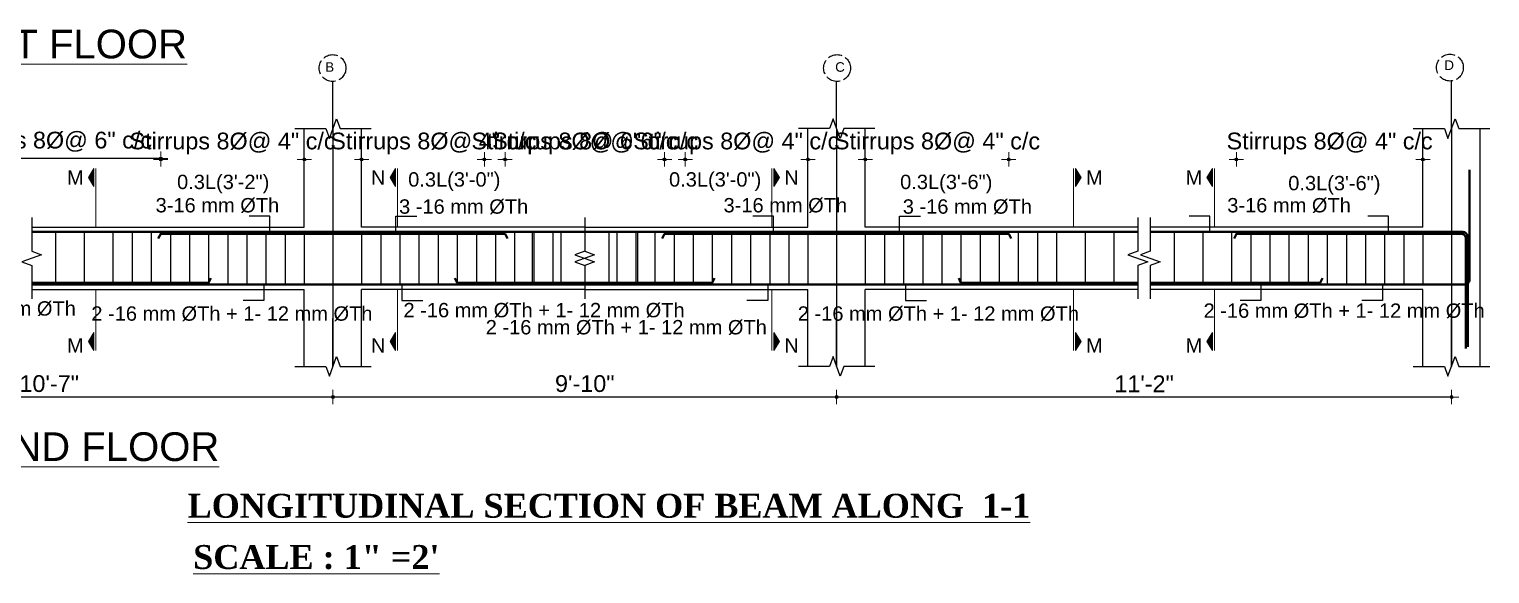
# Model space of a CAD drawing. Header units: inches. Extents: x 149715 to 156550, y -16726 to -14386.
# Drawn here: x 155009 to 155620, y -15044 to -14816 of the extents above; entities that cross this region are included whole.
import ezdxf
from ezdxf.enums import TextEntityAlignment as Align

# ---------------------------------------------------------------- set-up
doc = ezdxf.new("R2010")
doc.units = ezdxf.units.IN
doc.header["$LTSCALE"] = 0.5
doc.header["$MEASUREMENT"] = 0
doc.header["$PDMODE"] = 66
doc.linetypes.add('ACAD_ISO02W100', pattern=[15, 12, -3])
for name, color, linetype, lineweight in [('BAR', 5, 'Continuous', 40), ('dimension', 100, 'Continuous', 13), ('HATCH1', 4, 'ACAD_ISO02W100', 13), ('TEXT', 220, 'Continuous', 9)]:
    doc.layers.add(name, color=color, linetype=linetype, lineweight=lineweight)
doc.layers.add('STIRRUP', color=10, linetype='Continuous')
doc.styles.add('1.8', font='times.ttf', dxfattribs={"width": 0.8, "height": 6})
doc.styles.add('style1', font='arial.ttf', dxfattribs={"height": 7})
doc.dimstyles.new('1.4', dxfattribs={"dimscale": 0, "dimtxt": 6, "dimasz": 0.5, "dimexe": 2, "dimexo": 9, "dimgap": 2, "dimtad": 1, "dimdec": 0, "dimlfac": 0.5, "dimzin": 3, "dimdsep": 46, "dimlunit": 4, "dimtxsty": '1.8', "dimblk": 'DIM', "dimcen": 3, "dimdle": 3, "dimse1": 1, "dimse2": 1, "dimclrd": 256, "dimclre": 256, "dimclrt": 7, "dimadec": 1, "dimazin": 2, "dimtfac": 1, "dimtdec": 0, "dimtix": 1, "dimtofl": 0, "dimtmove": 2, "dimatfit": 3, "dimldrblk": 'ARW', "dimfxl": 2, "dimfrac": 2, "dimtolj": 2, "dimtzin": 0, "dimarcsym": 0})

# ---------------------------------------------------------------- blocks, each defined once
blk = doc.blocks.new('DIM')
at = {"layer": 'dimension'}
h = blk.add_hatch(color=256, dxfattribs=at)
h.paths.add_polyline_path([(0, 1.3), (0, 0), (1.3, 0, 0.414214)])
h.paths.add_polyline_path([(1.3, 0), (0, 0), (0, -1.3, 0.414214)])
h.paths.add_polyline_path([(0, 0), (-1.3, 0, 0.414214), (0, -1.3)])
h.paths.add_polyline_path([(0, 1.3, 0.414214), (-1.3, 0), (0, 0)])
for p, q in [((-6, 0), (6, 0)), ((0, 6), (0, -6))]:
    blk.add_line(p, q, dxfattribs=at)
blk.add_circle((0, 0), 1.28, dxfattribs=at)
blk = doc.blocks.new('*D758')
at = {"layer": 'Defpoints', "color": 0, "ltscale": 10, "transparency": 16777216}
for p in [(155208.41, -14870.71), (155283.76, -14887.25), (155208.41, -14901.77)]:
    blk.add_point(p, dxfattribs=at)
at = {"layer": 'dimension', "lineweight": -2, "ltscale": 10, "transparency": 16777216}
for p, q in [((155207.91, -14870.71), (155207.41, -14870.71)), ((155284.26, -14870.71), (155284.76, -14870.71))]:
    blk.add_line(p, q, dxfattribs=at)
at = {"layer": 'dimension', "lineweight": -2, "ltscale": 10, "transparency": 16777216, "xscale": 0.5, "yscale": 0.5, "zscale": 0.5}
blk.add_blockref('DIM', (155208.41, -14870.71), dxfattribs=at)
at = {"layer": 'dimension', "lineweight": -2, "ltscale": 10, "transparency": 16777216, "xscale": 0.5, "yscale": 0.5, "zscale": 0.5, "rotation": 180}
blk.add_blockref('DIM', (155283.76, -14870.71), dxfattribs=at)
at = {"layer": 'dimension', "color": 7, "ltscale": 10, "transparency": 16777216, "insert": (155246.09, -14864.05), "char_height": 7, "attachment_point": 5, "style": 'style1'}
blk.add_mtext('\\A2;Stirrups 8%%C@ 6" c/c', dxfattribs=at)
blk = doc.blocks.new('ARW')
at = {"layer": 'dimension'}
blk.add_lwpolyline([(10, 0, 0, 6, 0), (0, 0, 0, 0, 0), (10, 0, 0, 0, 0)], format="xyseb", dxfattribs=at)
blk = doc.blocks.new('*D759')
at = {"layer": 'Defpoints', "color": 0, "ltscale": 10, "transparency": 16777216}
for p in [(155148.41, -14870.71), (155148.41, -14884.25), (155208.41, -14901.77)]:
    blk.add_point(p, dxfattribs=at)
at = {"layer": 'dimension', "lineweight": -2, "ltscale": 10, "transparency": 16777216}
for p, q in [((155147.91, -14870.71), (155147.41, -14870.71)), ((155208.91, -14870.71), (155209.41, -14870.71))]:
    blk.add_line(p, q, dxfattribs=at)
at = {"layer": 'dimension', "lineweight": -2, "ltscale": 10, "transparency": 16777216, "xscale": 0.5, "yscale": 0.5, "zscale": 0.5}
blk.add_blockref('DIM', (155148.41, -14870.71), dxfattribs=at)
at = {"layer": 'dimension', "lineweight": -2, "ltscale": 10, "transparency": 16777216, "xscale": 0.5, "yscale": 0.5, "zscale": 0.5, "rotation": 180}
blk.add_blockref('DIM', (155208.41, -14870.71), dxfattribs=at)
at = {"layer": 'dimension', "color": 7, "ltscale": 10, "transparency": 16777216, "insert": (155178.41, -14864.05), "char_height": 7, "attachment_point": 5, "style": 'style1'}
blk.add_mtext('\\A2;Stirrups 8%%C@ 4" c/c', dxfattribs=at)
blk = doc.blocks.new('*D760')
at = {"layer": 'Defpoints', "color": 0, "ltscale": 10, "transparency": 16777216}
for p in [(155124.41, -14870.71), (155124.41, -14884.25), (155064.41, -14901.77)]:
    blk.add_point(p, dxfattribs=at)
at = {"layer": 'dimension', "lineweight": -2, "ltscale": 10, "transparency": 16777216}
for p, q in [((155063.91, -14870.71), (155063.41, -14870.71)), ((155124.91, -14870.71), (155125.41, -14870.71))]:
    blk.add_line(p, q, dxfattribs=at)
at = {"layer": 'dimension', "lineweight": -2, "ltscale": 10, "transparency": 16777216, "xscale": 0.5, "yscale": 0.5, "zscale": 0.5}
blk.add_blockref('DIM', (155064.41, -14870.71), dxfattribs=at)
at = {"layer": 'dimension', "lineweight": -2, "ltscale": 10, "transparency": 16777216, "xscale": 0.5, "yscale": 0.5, "zscale": 0.5, "rotation": 180}
blk.add_blockref('DIM', (155124.41, -14870.71), dxfattribs=at)
at = {"layer": 'dimension', "color": 7, "ltscale": 10, "transparency": 16777216, "insert": (155094.41, -14864.05), "char_height": 7, "attachment_point": 5, "style": 'style1'}
blk.add_mtext('\\A2;Stirrups 8%%C@ 4" c/c', dxfattribs=at)
blk = doc.blocks.new('*D778')
at = {"layer": 'Defpoints', "color": 0, "ltscale": 10, "transparency": 16777216}
for p in [(154970.84, -14870.34), (154970.84, -14901.77), (155064.41, -14901.77)]:
    blk.add_point(p, dxfattribs=at)
at = {"layer": 'dimension', "lineweight": -2, "ltscale": 10, "transparency": 16777216}
blk.add_line((155063.91, -14870.34), (154971.34, -14870.34), dxfattribs=at)
at = {"layer": 'dimension', "lineweight": -2, "ltscale": 10, "transparency": 16777216, "xscale": 0.5, "yscale": 0.5, "zscale": 0.5, "rotation": 180}
blk.add_blockref('DIM', (154970.84, -14870.34), dxfattribs=at)
at = {"layer": 'dimension', "lineweight": -2, "ltscale": 10, "transparency": 16777216, "xscale": 0.5, "yscale": 0.5, "zscale": 0.5}
blk.add_blockref('DIM', (155064.41, -14870.34), dxfattribs=at)
at = {"layer": 'dimension', "color": 7, "ltscale": 10, "transparency": 16777216, "insert": (155017.63, -14863.68), "char_height": 7, "attachment_point": 5, "style": 'style1'}
blk.add_mtext('\\A2;Stirrups 8%%C@ 6" c/c', dxfattribs=at)
blk = doc.blocks.new('*D762')
at = {"layer": 'Defpoints', "color": 0, "ltscale": 10, "transparency": 16777216}
for p in [(155347.11, -14955.5), (155136.41, -14957.21), (155136.41, -14970.02)]:
    blk.add_point(p, dxfattribs=at)
at = {"layer": 'dimension', "lineweight": -2, "ltscale": 10, "transparency": 16777216}
blk.add_line((155346.61, -14970.02), (155136.91, -14970.02), dxfattribs=at)
at = {"layer": 'dimension', "lineweight": -2, "ltscale": 10, "transparency": 16777216, "xscale": 0.5, "yscale": 0.5, "zscale": 0.5, "rotation": 180}
blk.add_blockref('DIM', (155136.41, -14970.02), dxfattribs=at)
at = {"layer": 'dimension', "lineweight": -2, "ltscale": 10, "transparency": 16777216, "xscale": 0.5, "yscale": 0.5, "zscale": 0.5}
blk.add_blockref('DIM', (155347.11, -14970.02), dxfattribs=at)
at = {"layer": 'dimension', "color": 7, "ltscale": 10, "transparency": 16777216, "insert": (155241.76, -14964.45), "char_height": 7, "attachment_point": 5, "style": 'style1'}
blk.add_mtext('\\A2;9\'-10"', dxfattribs=at)
blk = doc.blocks.new('*D763')
at = {"layer": 'Defpoints', "color": 0, "ltscale": 10, "transparency": 16777216}
for p in [(154899.06, -14957.21), (155136.41, -14957.21), (154899.06, -14970.02)]:
    blk.add_point(p, dxfattribs=at)
at = {"layer": 'dimension', "lineweight": -2, "ltscale": 10, "transparency": 16777216}
blk.add_line((155135.91, -14970.02), (154899.56, -14970.02), dxfattribs=at)
at = {"layer": 'dimension', "lineweight": -2, "ltscale": 10, "transparency": 16777216, "xscale": 0.5, "yscale": 0.5, "zscale": 0.5, "rotation": 180}
blk.add_blockref('DIM', (154899.06, -14970.02), dxfattribs=at)
at = {"layer": 'dimension', "lineweight": -2, "ltscale": 10, "transparency": 16777216, "xscale": 0.5, "yscale": 0.5, "zscale": 0.5}
blk.add_blockref('DIM', (155136.41, -14970.02), dxfattribs=at)
at = {"layer": 'dimension', "color": 7, "ltscale": 10, "transparency": 16777216, "insert": (155017.73, -14964.45), "char_height": 7, "attachment_point": 5, "style": 'style1'}
blk.add_mtext('\\A2;10{\\fArial TUR|b0|i0|c162|p34;\'-}7{\\fArial TUR|b0|i0|c162|p34;"}', dxfattribs=at)
blk = doc.blocks.new('*D764')
at = {"layer": 'Defpoints', "color": 0, "ltscale": 10, "transparency": 16777216}
for p in [(155514.33, -14870.71), (155592.33, -14882.69), (155514.33, -14887.25)]:
    blk.add_point(p, dxfattribs=at)
at = {"layer": 'dimension', "lineweight": -2, "ltscale": 10, "transparency": 16777216}
for p, q in [((155513.83, -14870.71), (155513.33, -14870.71)), ((155592.83, -14870.71), (155593.33, -14870.71))]:
    blk.add_line(p, q, dxfattribs=at)
at = {"layer": 'dimension', "lineweight": -2, "ltscale": 10, "transparency": 16777216, "xscale": 0.5, "yscale": 0.5, "zscale": 0.5}
blk.add_blockref('DIM', (155514.33, -14870.71), dxfattribs=at)
at = {"layer": 'dimension', "lineweight": -2, "ltscale": 10, "transparency": 16777216, "xscale": 0.5, "yscale": 0.5, "zscale": 0.5, "rotation": 180}
blk.add_blockref('DIM', (155592.33, -14870.71), dxfattribs=at)
at = {"layer": 'dimension', "color": 7, "ltscale": 10, "transparency": 16777216, "insert": (155553.33, -14864.05), "char_height": 7, "attachment_point": 5, "style": 'style1'}
blk.add_mtext('\\A2;Stirrups 8%%C@ 4" c/c', dxfattribs=at)
blk = doc.blocks.new('*D765')
at = {"layer": 'Defpoints', "color": 0, "ltscale": 10, "transparency": 16777216}
for p in [(155347.11, -14955.5), (155604.33, -14957.21), (155347.11, -14970.02)]:
    blk.add_point(p, dxfattribs=at)
at = {"layer": 'dimension', "lineweight": -2, "ltscale": 10, "transparency": 16777216}
blk.add_line((155603.83, -14970.02), (155347.61, -14970.02), dxfattribs=at)
at = {"layer": 'dimension', "lineweight": -2, "ltscale": 10, "transparency": 16777216, "xscale": 0.5, "yscale": 0.5, "zscale": 0.5, "rotation": 180}
blk.add_blockref('DIM', (155347.11, -14970.02), dxfattribs=at)
at = {"layer": 'dimension', "lineweight": -2, "ltscale": 10, "transparency": 16777216, "xscale": 0.5, "yscale": 0.5, "zscale": 0.5}
blk.add_blockref('DIM', (155604.33, -14970.02), dxfattribs=at)
at = {"layer": 'dimension', "color": 7, "ltscale": 10, "transparency": 16777216, "insert": (155475.72, -14964.5), "char_height": 7, "attachment_point": 5, "style": 'style1'}
blk.add_mtext('\\A2;11\'-2"', dxfattribs=at)
blk = doc.blocks.new('*D766')
at = {"layer": 'Defpoints', "color": 0, "ltscale": 10, "transparency": 16777216}
for p in [(155275.11, -14870.71), (155199.76, -14887.25), (155275.11, -14901.77)]:
    blk.add_point(p, dxfattribs=at)
at = {"layer": 'dimension', "lineweight": -2, "ltscale": 10, "transparency": 16777216}
for p, q in [((155199.26, -14870.71), (155198.76, -14870.71)), ((155275.61, -14870.71), (155276.11, -14870.71))]:
    blk.add_line(p, q, dxfattribs=at)
at = {"layer": 'dimension', "lineweight": -2, "ltscale": 10, "transparency": 16777216, "xscale": 0.5, "yscale": 0.5, "zscale": 0.5}
blk.add_blockref('DIM', (155199.76, -14870.71), dxfattribs=at)
at = {"layer": 'dimension', "lineweight": -2, "ltscale": 10, "transparency": 16777216, "xscale": 0.5, "yscale": 0.5, "zscale": 0.5, "rotation": 180}
blk.add_blockref('DIM', (155275.11, -14870.71), dxfattribs=at)
at = {"layer": 'dimension', "color": 7, "ltscale": 10, "transparency": 16777216, "insert": (155237.44, -14864.05), "char_height": 7, "attachment_point": 5, "style": 'style1'}
blk.add_mtext('\\A2;Stirrups 8%%C@ 6" c/c', dxfattribs=at)
blk = doc.blocks.new('*D767')
at = {"layer": 'Defpoints', "color": 0, "ltscale": 10, "transparency": 16777216}
for p in [(155335.11, -14870.71), (155335.11, -14884.25), (155275.11, -14901.77)]:
    blk.add_point(p, dxfattribs=at)
at = {"layer": 'dimension', "lineweight": -2, "ltscale": 10, "transparency": 16777216}
for p, q in [((155274.61, -14870.71), (155274.11, -14870.71)), ((155335.61, -14870.71), (155336.11, -14870.71))]:
    blk.add_line(p, q, dxfattribs=at)
at = {"layer": 'dimension', "lineweight": -2, "ltscale": 10, "transparency": 16777216, "xscale": 0.5, "yscale": 0.5, "zscale": 0.5}
blk.add_blockref('DIM', (155275.11, -14870.71), dxfattribs=at)
at = {"layer": 'dimension', "lineweight": -2, "ltscale": 10, "transparency": 16777216, "xscale": 0.5, "yscale": 0.5, "zscale": 0.5, "rotation": 180}
blk.add_blockref('DIM', (155335.11, -14870.71), dxfattribs=at)
at = {"layer": 'dimension', "color": 7, "ltscale": 10, "transparency": 16777216, "insert": (155305.11, -14864.05), "char_height": 7, "attachment_point": 5, "style": 'style1'}
blk.add_mtext('\\A2;Stirrups 8%%C@ 4" c/c', dxfattribs=at)
blk = doc.blocks.new('*D768')
at = {"layer": 'Defpoints', "color": 0, "ltscale": 10, "transparency": 16777216}
for p in [(155359.11, -14870.71), (155359.11, -14884.25), (155419.11, -14901.77)]:
    blk.add_point(p, dxfattribs=at)
at = {"layer": 'dimension', "lineweight": -2, "ltscale": 10, "transparency": 16777216}
for p, q in [((155358.61, -14870.71), (155358.11, -14870.71)), ((155419.61, -14870.71), (155420.11, -14870.71))]:
    blk.add_line(p, q, dxfattribs=at)
at = {"layer": 'dimension', "lineweight": -2, "ltscale": 10, "transparency": 16777216, "xscale": 0.5, "yscale": 0.5, "zscale": 0.5}
blk.add_blockref('DIM', (155359.11, -14870.71), dxfattribs=at)
at = {"layer": 'dimension', "lineweight": -2, "ltscale": 10, "transparency": 16777216, "xscale": 0.5, "yscale": 0.5, "zscale": 0.5, "rotation": 180}
blk.add_blockref('DIM', (155419.11, -14870.71), dxfattribs=at)
at = {"layer": 'dimension', "color": 7, "ltscale": 10, "transparency": 16777216, "insert": (155389.11, -14864.05), "char_height": 7, "attachment_point": 5, "style": 'style1'}
blk.add_mtext('\\A2;Stirrups 8%%C@ 4" c/c', dxfattribs=at)

msp = doc.modelspace()

# ---------------------------------------------------------------- hatches: boundary and pattern name
at = {"layer": 'TEXT', "ltscale": 10}
for points in [[(155036.42, -14874.47), (155036.42, -14881.97), (155034.11, -14878.22)], [(155162.61, -14874.47), (155162.61, -14881.97), (155160.3, -14878.22)], [(155320.91, -14874.47), (155320.91, -14881.97), (155323.22, -14878.22)], [(155447.1, -14874.47), (155447.1, -14881.97), (155449.41, -14878.22)], [(155504.34, -14874.47), (155504.34, -14881.97), (155502.03, -14878.22)], [(155036.42, -14950.61), (155036.42, -14943.11), (155034.11, -14946.86)], [(155162.61, -14950.61), (155162.61, -14943.11), (155160.3, -14946.86)], [(155320.91, -14950.61), (155320.91, -14943.11), (155323.22, -14946.86)], [(155447.1, -14950.61), (155447.1, -14943.11), (155449.41, -14946.86)], [(155504.34, -14950.61), (155504.34, -14943.11), (155502.03, -14946.86)]]:
    msp.add_hatch(color=256, dxfattribs=at).paths.add_polyline_path(points)

# ---------------------------------------------------------------- linework, layer by layer
for p, q in [((155136.41, -14857.85), (155136.41, -14837.9)), ((155347.11, -14857.85), (155347.11, -14837.9)), ((155604.33, -14857.85), (155604.33, -14837.9)), ((155136.41, -14857.85), (155136.41, -14957.21)), ((155347.11, -14857.85), (155347.11, -14957.21)), ((155604.33, -14857.85), (155604.33, -14957.21)), ((155136.41, -14957.21), (155136.41, -14937.26)), ((155347.11, -14957.21), (155347.11, -14937.26)), ((155604.33, -14957.21), (155604.33, -14937.26))]:
    msp.add_line(p, q)
at = {"ltscale": 10}
for p, q in [((155124.41, -14899.02), (155124.41, -14857.85)), ((155148.41, -14899.02), (155148.41, -14857.85)), ((155335.11, -14899.02), (155335.11, -14857.85)), ((155359.11, -14899.02), (155359.11, -14857.85)), ((155592.33, -14899.02), (155592.33, -14857.85)), ((155616.33, -14925.02), (155616.33, -14857.85)), ((155010.41, -14899.02), (155124.41, -14899.02)), ((155241.76, -14899.02), (155148.41, -14899.02)), ((155241.76, -14899.02), (155335.11, -14899.02)), ((155473.11, -14899.02), (155359.11, -14899.02)), ((155592.33, -14899.02), (155478.33, -14899.02)), ((155010.41, -14925.02), (155124.41, -14925.02)), ((155124.41, -14957.21), (155124.41, -14925.02)), ((155241.76, -14925.02), (155148.41, -14925.02)), ((155148.41, -14957.21), (155148.41, -14925.02)), ((155241.76, -14925.02), (155335.11, -14925.02)), ((155335.11, -14957.21), (155335.11, -14925.02)), ((155473.11, -14925.02), (155359.11, -14925.02)), ((155359.11, -14957.21), (155359.11, -14925.02)), ((155592.33, -14925.02), (155478.33, -14925.02)), ((155592.33, -14957.21), (155592.33, -14925.02)), ((155616.33, -14957.21), (155616.33, -14925.02))]:
    msp.add_line(p, q, dxfattribs=at)
at = {"linetype": 'Continuous', "ltscale": 10}
for points in [[(155120.41, -14857.85), (155133.41, -14857.85), (155134.91, -14861.97), (155137.91, -14853.73), (155139.41, -14857.85), (155152.41, -14857.85)], [(155363.11, -14857.85), (155350.11, -14857.85), (155348.61, -14861.97), (155345.61, -14853.73), (155344.11, -14857.85), (155331.11, -14857.85)], [(155588.33, -14857.85), (155601.33, -14857.85), (155602.83, -14861.97), (155605.83, -14853.73), (155607.33, -14857.85), (155620.33, -14857.85)], [(155010.41, -14895.02), (155010.41, -14909.02), (155014.53, -14910.52), (155006.29, -14913.52), (155010.41, -14915.02), (155010.41, -14929.02)], [(155010.41, -14895.02), (155010.41, -14909.02), (155014.53, -14910.52), (155006.29, -14913.52), (155010.41, -14915.02), (155010.41, -14929.02)], [(155241.76, -14895.02), (155241.76, -14909.02), (155237.64, -14910.52), (155245.88, -14913.52), (155241.76, -14915.02), (155241.76, -14929.02)], [(155241.76, -14895.02), (155241.76, -14909.02), (155237.64, -14910.52), (155245.88, -14913.52), (155241.76, -14915.02), (155241.76, -14929.02)], [(155241.76, -14895.02), (155241.76, -14909.02), (155245.88, -14910.52), (155237.64, -14913.52), (155241.76, -14915.02), (155241.76, -14929.02)], [(155241.76, -14895.02), (155241.76, -14909.02), (155245.88, -14910.52), (155237.64, -14913.52), (155241.76, -14915.02), (155241.76, -14929.02)], [(155473.11, -14895.02), (155473.11, -14909.02), (155468.99, -14910.52), (155477.23, -14913.52), (155473.11, -14915.02), (155473.11, -14929.02)], [(155478.33, -14895.02), (155478.33, -14909.02), (155474.21, -14910.52), (155482.45, -14913.52), (155478.33, -14915.02), (155478.33, -14929.02)], [(155120.41, -14957.21), (155133.41, -14957.21), (155134.91, -14961.33), (155137.91, -14953.09), (155139.41, -14957.21), (155152.41, -14957.21)], [(155363.11, -14957.21), (155350.11, -14957.21), (155348.61, -14961.33), (155345.61, -14953.09), (155344.11, -14957.21), (155331.11, -14957.21)], [(155588.33, -14957.21), (155601.33, -14957.21), (155602.83, -14961.33), (155605.83, -14953.09), (155607.33, -14957.21), (155620.33, -14957.21)]]:
    msp.add_lwpolyline(points, dxfattribs=at)
at = {"layer": 'BAR', "ltscale": 10}
for p, q in [((155136.41, -14901.02), (155010.41, -14901.02)), ((155136.41, -14901.02), (155241.76, -14901.02)), ((155347.11, -14901.02), (155241.76, -14901.02)), ((155347.11, -14901.02), (155473.11, -14901.02)), ((155136.41, -14923.02), (155010.41, -14923.02)), ((155136.41, -14923.02), (155241.76, -14923.02)), ((155347.11, -14923.02), (155241.76, -14923.02)), ((155347.11, -14923.02), (155473.11, -14923.02))]:
    msp.add_line(p, q, dxfattribs=at)
for points in [[(155592.33, -14923.02), (155609.81, -14923.02, 0.414214), (155611.83, -14921), (155611.83, -14875.02)], [(155611.08, -14949.02), (155611.08, -14903.03, 0.414214), (155609.06, -14901.02), (155592.33, -14901.02)], [(155610.33, -14949.77), (155610.33, -14903.78, 0.414214), (155608.31, -14901.77), (155592.33, -14901.77)]]:
    msp.add_lwpolyline(points, format="xyb", dxfattribs=at)
for points in [[(155604.33, -14901.02), (155478.33, -14901.02)], [(155063.37, -14903.77), (155064.41, -14901.77), (155136.41, -14901.77)], [(155209.45, -14903.77), (155208.41, -14901.77), (155136.41, -14901.77)], [(155274.07, -14903.77), (155275.11, -14901.77), (155347.11, -14901.77)], [(155420.16, -14903.77), (155419.11, -14901.77), (155347.11, -14901.77)], [(155604.33, -14901.77), (155514.33, -14901.77), (155513.38, -14903.77)], [(155085.36, -14920.27), (155084.41, -14922.27), (155010.41, -14922.27)], [(155187.45, -14920.27), (155188.41, -14922.27), (155241.76, -14922.27)], [(155296.07, -14920.27), (155295.11, -14922.27), (155241.76, -14922.27)], [(155398.16, -14920.27), (155399.11, -14922.27), (155473.11, -14922.27)], [(155550.29, -14920.27), (155549.33, -14922.27), (155478.33, -14922.27)], [(155478.33, -14923.02), (155604.33, -14923.02)]]:
    msp.add_lwpolyline(points, dxfattribs=at)
at = {"layer": 'dimension', "ltscale": 10}
for p, q in [((155037.28, -14899.02), (155037.28, -14874.52)), ((155163.47, -14899.02), (155163.47, -14874.52)), ((155320.06, -14899.02), (155320.06, -14874.52)), ((155446.25, -14899.02), (155446.25, -14874.52)), ((155505.2, -14899.02), (155505.2, -14874.52)), ((155037.28, -14950.56), (155037.28, -14925.02)), ((155163.47, -14950.56), (155163.47, -14925.02)), ((155320.06, -14950.56), (155320.06, -14925.02)), ((155446.25, -14950.56), (155446.25, -14925.02)), ((155505.2, -14950.56), (155505.2, -14925.02))]:
    msp.add_line(p, q, dxfattribs=at)
for points in [[(155036.42, -14881.97), (155036.42, -14874.47), (155034.11, -14878.22), (155036.42, -14881.97)], [(155162.61, -14881.97), (155162.61, -14874.47), (155160.3, -14878.22), (155162.61, -14881.97)], [(155320.91, -14881.97), (155320.91, -14874.47), (155323.22, -14878.22), (155320.91, -14881.97)], [(155447.1, -14881.97), (155447.1, -14874.47), (155449.41, -14878.22), (155447.1, -14881.97)], [(155504.34, -14881.97), (155504.34, -14874.47), (155502.03, -14878.22), (155504.34, -14881.97)]]:
    msp.add_lwpolyline(points, dxfattribs=at)
at = {"layer": 'HATCH1', "lineweight": 25}
for centre in [(155136.25, -14832.52), (155347.28, -14832.52), (155603.65, -14832.33)]:
    msp.add_circle(centre, 5.6, dxfattribs=at)
at = {"layer": 'STIRRUP'}
for p, q in [((155020.41, -14900.62), (155020.41, -14923.42)), ((155032.41, -14900.62), (155032.41, -14923.42)), ((155044.41, -14900.62), (155044.41, -14923.42)), ((155052.41, -14900.62), (155052.41, -14923.42)), ((155060.41, -14900.62), (155060.41, -14923.42)), ((155068.41, -14900.62), (155068.41, -14923.42)), ((155076.41, -14900.62), (155076.41, -14923.42)), ((155084.41, -14900.62), (155084.41, -14923.42)), ((155092.41, -14900.62), (155092.41, -14923.42)), ((155100.41, -14900.62), (155100.41, -14923.42)), ((155108.41, -14900.62), (155108.41, -14923.42)), ((155116.41, -14900.62), (155116.41, -14923.42)), ((155124.41, -14900.62), (155124.41, -14923.42)), ((155148.41, -14900.62), (155148.41, -14923.42)), ((155156.41, -14900.62), (155156.41, -14923.42)), ((155164.41, -14900.62), (155164.41, -14923.42)), ((155172.41, -14900.62), (155172.41, -14923.42)), ((155180.41, -14900.62), (155180.41, -14923.42)), ((155188.41, -14900.62), (155188.41, -14923.42)), ((155196.41, -14900.62), (155196.41, -14923.42)), ((155204.41, -14900.62), (155204.41, -14923.42)), ((155212.41, -14900.62), (155212.41, -14923.42)), ((155219.76, -14900.62), (155219.76, -14923.42)), ((155220.41, -14900.62), (155220.41, -14923.42)), ((155228.41, -14900.62), (155228.41, -14923.42)), ((155231.76, -14900.62), (155231.76, -14923.42)), ((155251.76, -14900.62), (155251.76, -14923.42)), ((155255.11, -14900.62), (155255.11, -14923.42)), ((155263.11, -14900.62), (155263.11, -14923.42)), ((155263.76, -14900.62), (155263.76, -14923.42)), ((155271.11, -14900.62), (155271.11, -14923.42)), ((155279.11, -14900.62), (155279.11, -14923.42)), ((155287.11, -14900.62), (155287.11, -14923.42)), ((155295.11, -14900.62), (155295.11, -14923.42)), ((155303.11, -14900.62), (155303.11, -14923.42)), ((155311.11, -14900.62), (155311.11, -14923.42)), ((155319.11, -14900.62), (155319.11, -14923.42)), ((155327.11, -14900.62), (155327.11, -14923.42)), ((155335.11, -14900.62), (155335.11, -14923.42)), ((155359.11, -14900.62), (155359.11, -14923.42)), ((155367.11, -14900.62), (155367.11, -14923.42)), ((155375.11, -14900.62), (155375.11, -14923.42)), ((155383.11, -14900.62), (155383.11, -14923.42)), ((155391.11, -14900.62), (155391.11, -14923.42)), ((155399.11, -14900.62), (155399.11, -14923.42)), ((155407.11, -14900.62), (155407.11, -14923.42)), ((155415.11, -14900.62), (155415.11, -14923.42)), ((155423.11, -14900.62), (155423.11, -14923.42)), ((155431.11, -14900.62), (155431.11, -14923.42)), ((155439.11, -14900.62), (155439.11, -14923.42)), ((155451.11, -14900.62), (155451.11, -14923.42)), ((155463.11, -14900.62), (155463.11, -14923.42)), ((155488.33, -14900.62), (155488.33, -14923.42)), ((155500.33, -14900.62), (155500.33, -14923.42)), ((155512.33, -14900.62), (155512.33, -14923.42)), ((155520.33, -14900.62), (155520.33, -14923.42)), ((155528.33, -14900.62), (155528.33, -14923.42)), ((155536.33, -14900.62), (155536.33, -14923.42)), ((155544.33, -14900.62), (155544.33, -14923.42)), ((155552.33, -14900.62), (155552.33, -14923.42)), ((155560.33, -14900.62), (155560.33, -14923.42)), ((155568.33, -14900.62), (155568.33, -14923.42)), ((155576.33, -14900.62), (155576.33, -14923.42)), ((155584.33, -14900.62), (155584.33, -14923.42)), ((155592.33, -14900.62), (155592.33, -14923.42))]:
    msp.add_line(p, q, dxfattribs=at)
at = {"layer": 'TEXT', "ltscale": 10}
for points in [[(155036.42, -14943.11), (155036.42, -14950.61), (155034.11, -14946.86), (155036.42, -14943.11)], [(155162.61, -14943.11), (155162.61, -14950.61), (155160.3, -14946.86), (155162.61, -14943.11)], [(155320.91, -14943.11), (155320.91, -14950.61), (155323.22, -14946.86), (155320.91, -14943.11)], [(155447.1, -14943.11), (155447.1, -14950.61), (155449.41, -14946.86), (155447.1, -14943.11)], [(155504.34, -14943.11), (155504.34, -14950.61), (155502.03, -14946.86), (155504.34, -14943.11)]]:
    msp.add_lwpolyline(points, dxfattribs=at)

# ---------------------------------------------------------------- texts
at = {"layer": 'HATCH1', "lineweight": 25, "style": 'style1'}
for s, p in [('B', (155133.18, -14834.07)), ('C', (155346.51, -14834.07)), ('D', (155601.33, -14833.31))]:
    msp.add_text(s, height=4, dxfattribs=at).set_placement(p)
at = {"layer": 'TEXT', "style": 'style1'}
for s, p in [('%%UFIRST FLOOR', (155019.96, -14822.47)), ('%%UGROUND FLOOR', (155020.44, -14990.76))]:
    msp.add_text(s, height=12, dxfattribs=at).set_placement(p, align=Align.MIDDLE_CENTER)
at = {"layer": 'TEXT', "ltscale": 10, "style": 'style1'}
for s, p in [('M', (155025.15, -14881.31)), ('N', (155152.3, -14881.31)), ('N', (155325.21, -14881.31)), ('M', (155451.4, -14881.31)), ('M', (155493.07, -14881.31)), ('3-16 mm %%CTh', (155062.24, -14892.84)), ('3 -16 mm %%CTh ', (155164.08, -14893.39)), ('3-16 mm %%CTh', (155299.8, -14892.84)), ('3 -16 mm %%CTh ', (155374.78, -14893.39)), ('3-16 mm %%CTh', (155510.51, -14892.84)), ('2 -16 mm %%CTh + 1- 12 mm %%CTh', (154911.27, -14935.99)), ('2 -16 mm %%CTh + 1- 12 mm %%CTh', (155035.35, -14938.12)), ('2 -16 mm %%CTh + 1- 12 mm %%CTh', (155165.92, -14936.69)), ('2 -16 mm %%CTh + 1- 12 mm %%CTh', (155330.88, -14938.12)), ('2 -16 mm %%CTh + 1- 12 mm %%CTh', (155500.6, -14936.91)), ('2 -16 mm %%CTh + 1- 12 mm %%CTh', (155200.32, -14943.83)), ('M', (155025.15, -14951.43)), ('N', (155152.3, -14951.43)), ('N', (155325.21, -14951.43)), ('M', (155451.4, -14951.43)), ('M', (155493.07, -14951.43))]:
    msp.add_text(s, height=6, dxfattribs=at).set_placement(p)
at = {"layer": 'TEXT', "style": 'style1'}
for s, p in [('0.3L(3\'-2")', (155071.21, -14883.1)), ('0.3L(3\'-0")', (155167.89, -14882.07)), ('0.3L(3\'-0")', (155277, -14882.07)), ('0.3L(3\'-6")', (155373.68, -14883.1)), ('0.3L(3\'-6")', (155536.02, -14883.6))]:
    msp.add_text(s, height=6, dxfattribs=at).set_placement(p)
at = {"layer": 'TEXT', "char_height": 10, "width": 450.6233, "style": 'style1'}
for s, insert, attachment_point in [('{\\fTimes New Roman|b1|i0|c0|p18;\\LLONGITUDINAL SECTION OF BEAM ALONG  1-1}', (155428.1, -15010.45), 3), ('{\\fTimes New Roman|b1|i0|c0|p18;\\LSCALE : 1" =2\'}', (155077.96, -15031.89), 1)]:
    msp.add_mtext(s, dxfattribs=dict(at, insert=insert, attachment_point=attachment_point))

# ---------------------------------------------------------------- dimensions: what is measured, and where the dimension line sits
at = {"layer": 'dimension', "ltscale": 10}
for base, p1, p2, text, picture, middle in [((154970.84, -14870.34), (155064.41, -14901.77), (154970.84, -14901.77), 'Stirrups 8%%C@ 6" c/c', '*D778', (155017.63, -14863.68)), ((155148.41, -14870.71), (155208.41, -14901.77), (155148.41, -14884.25), 'Stirrups 8%%C@ 4" c/c', '*D759', (155178.41, -14864.05)), ((155208.41, -14870.71), (155283.76, -14887.25), (155208.41, -14901.77), 'Stirrups 8%%C@ 6" c/c', '*D758', (155246.09, -14864.05)), ((155359.11, -14870.71), (155419.11, -14901.77), (155359.11, -14884.25), 'Stirrups 8%%C@ 4" c/c', '*D768', (155389.11, -14864.05)), ((155514.33, -14870.71), (155592.33, -14882.69), (155514.33, -14887.25), 'Stirrups 8%%C@ 4" c/c', '*D764', (155553.33, -14864.05)), ((155136.41, -14970.02), (155347.11, -14955.5), (155136.41, -14957.21), '9\'-10"', '*D762', (155241.76, -14964.45)), ((155347.11, -14970.02), (155604.33, -14957.21), (155347.11, -14955.5), '11\'-2"', '*D765', (155475.72, -14964.5)), ((154899.06, -14970.02), (155136.41, -14957.21), (154899.06, -14957.21), '10{\\fArial TUR|b0|i0|c162|p34;\'-}7{\\fArial TUR|b0|i0|c162|p34;"}', '*D763', (155017.73, -14964.45))]:
    dim = msp.add_linear_dim(base=base, p1=p1, p2=p2, angle=180, text=text, dimstyle='1.4', override={"dimscale": 1, "dimtxsty": 'style1'}, dxfattribs=at)
    dim.commit()
    dim.dimension.update_dxf_attribs({"geometry": picture, "text_midpoint": middle})
for base, p1, p2, text, picture, middle in [((155124.41, -14870.71), (155064.41, -14901.77), (155124.41, -14884.25), 'Stirrups 8%%C@ 4" c/c', '*D760', (155094.41, -14864.05)), ((155275.11, -14870.71), (155199.76, -14887.25), (155275.11, -14901.77), 'Stirrups 8%%C@ 6" c/c', '*D766', (155237.44, -14864.05)), ((155335.11, -14870.71), (155275.11, -14901.77), (155335.11, -14884.25), 'Stirrups 8%%C@ 4" c/c', '*D767', (155305.11, -14864.05))]:
    dim = msp.add_linear_dim(base=base, p1=p1, p2=p2, text=text, dimstyle='1.4', override={"dimscale": 1, "dimtxsty": 'style1'}, dxfattribs=at)
    dim.commit()
    dim.dimension.update_dxf_attribs({"geometry": picture, "text_midpoint": middle})

# ---------------------------------------------------------------- leaders
for points in [[(155110.05, -14900.62), (155110.05, -14894.41), (155101.33, -14894.41)], [(155162.77, -14900.62), (155162.77, -14894.41), (155171.49, -14894.41)], [(155320.76, -14900.62), (155320.76, -14894.41), (155312.04, -14894.41)], [(155373.47, -14900.62), (155373.47, -14894.41), (155382.19, -14894.41)], [(155503.29, -14900.62), (155503.29, -14894.41), (155494.57, -14894.41)], [(155577.97, -14900.62), (155577.97, -14894.41), (155569.25, -14894.41)], [(155107.57, -14923.42), (155107.57, -14929.63), (155098.85, -14929.63)], [(155165.25, -14923.42), (155165.25, -14929.63), (155173.97, -14929.63)], [(155318.27, -14923.42), (155318.27, -14929.63), (155309.55, -14929.63)], [(155375.95, -14923.42), (155375.95, -14929.63), (155384.67, -14929.63)], [(155524.57, -14923.42), (155524.57, -14929.63), (155515.85, -14929.63)], [(155575.49, -14923.42), (155575.49, -14929.63), (155566.77, -14929.63)]]:
    msp.add_leader(points, dimstyle='1.4', override={"dimscale": 1, "dimtxsty": 'style1'}, dxfattribs=at)

doc.saveas('drawing.dxf')
